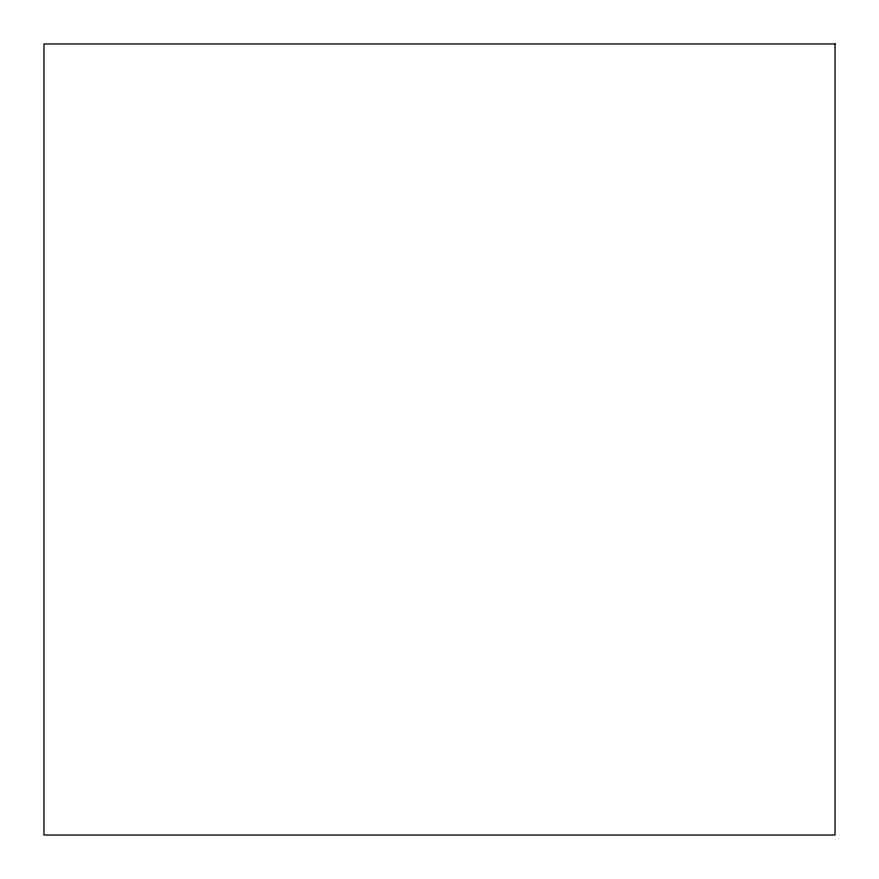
<?xml version="1.0" encoding="UTF-8"?>
<svg xmlns="http://www.w3.org/2000/svg" width="879" height="879" viewBox="0 0 879 879"><rect width="100%" height="100%" fill="white"/><g stroke="black" fill="none" stroke-linecap="round" stroke-linejoin="round"><path stroke-width="1.32" d="M835.05 43.95L43.95 43.95L43.95 835.05L835.05 835.05L835.05 43.95"/></g></svg>
